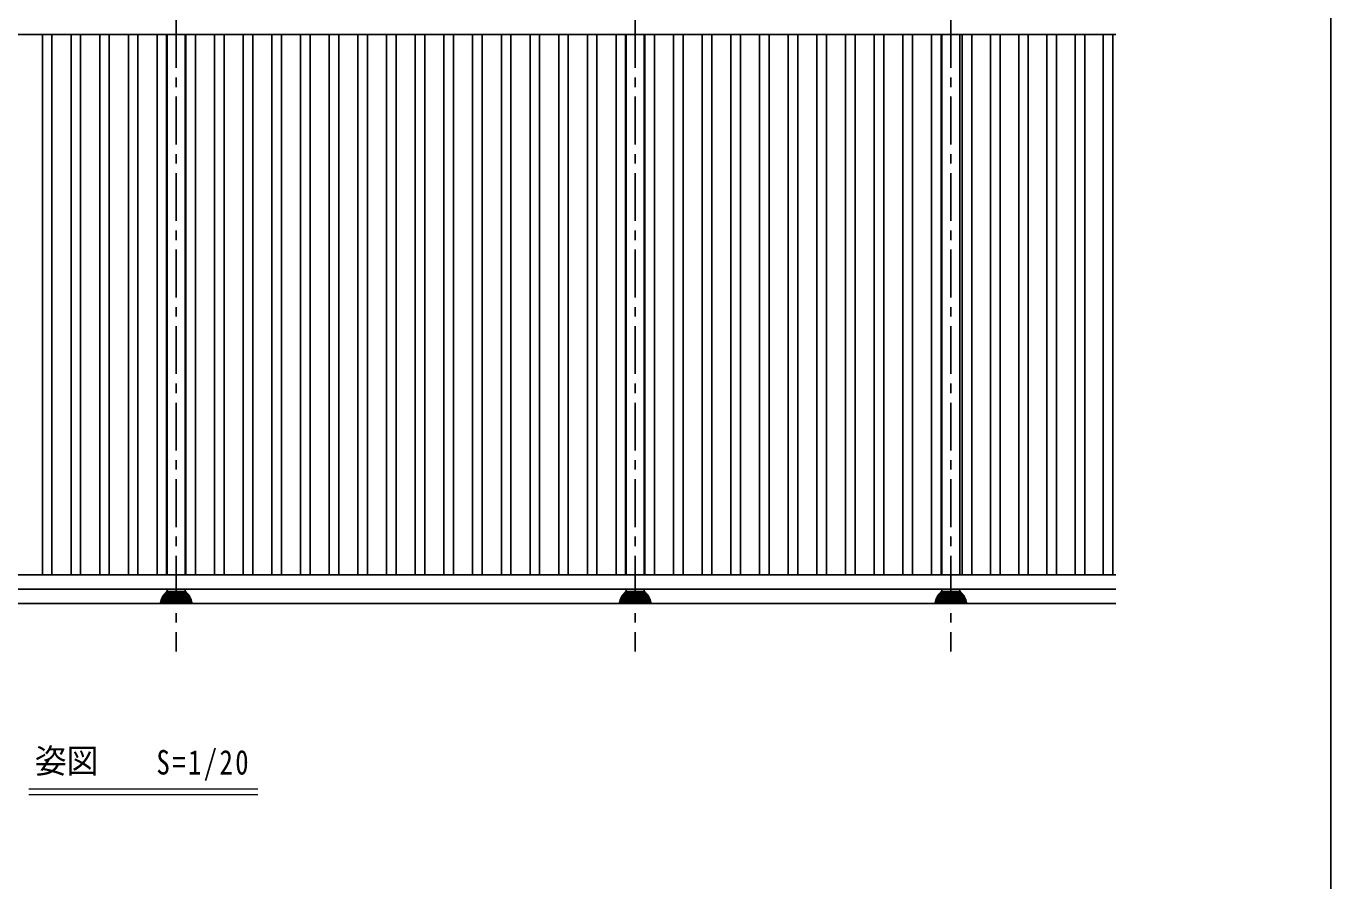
# Model space of a CAD drawing. Units: millimetres, scale not verified, with parts at other scales. Extents: x -1050 to 1050, y -742 to 742.
# Drawn here: x 308 to 990, y 0 to 447 of the extents above; entities that cross this region are included whole.
import ezdxf
from ezdxf.enums import TextEntityAlignment as Align

# ---------------------------------------------------------------- set-up
doc = ezdxf.new("R2010")
doc.units = ezdxf.units.MM
doc.header["$LTSCALE"] = 5
doc.linetypes.add('CHAIN1', pattern=[8, 5, -1, 1, -1])
doc.layers.add('0-9_文字', color=3, linetype='Continuous', lineweight=20)
doc.layers.add('1-5_図枠1_1', color=7, linetype='Continuous')
doc.layers.add('1-6_姿図', color=7, linetype='Continuous')
doc.styles.add('ＭＳ ゴシック', font='')
doc.styles.get('ＭＳ ゴシック').set_extended_font_data('MS Gothic')

msp = doc.modelspace()

# ---------------------------------------------------------------- linework, layer by layer
at = {"layer": '0-9_文字'}
for p, q in [((429.008, 48), (309.255, 48)), ((429.008, 45), (309.255, 45))]:
    msp.add_line(p, q, dxfattribs=at)
at = {"layer": '1-5_図枠1_1'}
msp.add_line((990, 682.5), (990, -707.5), dxfattribs=at)
at = {"layer": '1-6_姿図', "linetype": 'CHAIN1'}
for p, q in [((386.25, 570), (386.25, 120)), ((626.25, 570), (626.25, 120)), ((791.25, 570), (791.25, 120))]:
    msp.add_line(p, q, dxfattribs=at)
at = {"layer": '1-6_姿図'}
for p, q in [((-74.25, 442.5), (877.5, 442.5)), ((316.25, 442.5), (316.25, 160)), ((321.25, 442.5), (321.25, 160)), ((331.25, 442.5), (331.25, 160)), ((336.25, 442.5), (336.25, 160)), ((346.25, 442.5), (346.25, 160)), ((351.25, 442.5), (351.25, 160)), ((361.25, 442.5), (361.25, 160)), ((366.25, 442.5), (366.25, 160)), ((376.25, 442.5), (376.25, 160)), ((381.25, 442.5), (381.25, 160)), ((381.5, 160), (381.5, 442.5)), ((391, 442.5), (391, 160)), ((391.25, 442.5), (391.25, 160)), ((396.25, 442.5), (396.25, 160)), ((406.25, 442.5), (406.25, 160)), ((411.25, 442.5), (411.25, 160)), ((421.25, 442.5), (421.25, 160)), ((426.25, 442.5), (426.25, 160)), ((436.25, 442.5), (436.25, 160)), ((441.25, 442.5), (441.25, 160)), ((451.25, 442.5), (451.25, 160)), ((456.25, 442.5), (456.25, 160)), ((466.25, 442.5), (466.25, 160)), ((471.25, 442.5), (471.25, 160)), ((481.25, 442.5), (481.25, 160)), ((486.25, 442.5), (486.25, 160)), ((496.25, 442.5), (496.25, 160)), ((501.25, 442.5), (501.25, 160)), ((511.25, 442.5), (511.25, 160)), ((516.25, 442.5), (516.25, 160)), ((526.25, 442.5), (526.25, 160)), ((531.25, 442.5), (531.25, 160)), ((541.25, 442.5), (541.25, 160)), ((546.25, 442.5), (546.25, 160)), ((556.25, 442.5), (556.25, 160)), ((561.25, 442.5), (561.25, 160)), ((571.25, 442.5), (571.25, 160)), ((576.25, 442.5), (576.25, 160)), ((586.25, 442.5), (586.25, 160)), ((591.25, 442.5), (591.25, 160)), ((601.25, 442.5), (601.25, 160)), ((606.25, 442.5), (606.25, 160)), ((616.25, 442.5), (616.25, 160)), ((621.25, 442.5), (621.25, 160)), ((621.5, 160), (621.5, 442.5)), ((631, 442.5), (631, 160)), ((631.25, 442.5), (631.25, 160)), ((636.25, 442.5), (636.25, 160)), ((646.25, 442.5), (646.25, 160)), ((651.25, 442.5), (651.25, 160)), ((661.25, 442.5), (661.25, 160)), ((666.25, 442.5), (666.25, 160)), ((676.25, 442.5), (676.25, 160)), ((681.25, 442.5), (681.25, 160)), ((691.25, 442.5), (691.25, 160)), ((696.25, 442.5), (696.25, 160)), ((706.25, 442.5), (706.25, 160)), ((711.25, 442.5), (711.25, 160)), ((721.25, 442.5), (721.25, 160)), ((726.25, 442.5), (726.25, 160)), ((736.25, 442.5), (736.25, 160)), ((741.25, 442.5), (741.25, 160)), ((751.25, 442.5), (751.25, 160)), ((756.25, 442.5), (756.25, 160)), ((766.25, 442.5), (766.25, 160)), ((771.25, 442.5), (771.25, 160)), ((781.25, 442.5), (781.25, 160)), ((786.25, 442.5), (786.25, 160)), ((786.5, 160), (786.5, 442.5)), ((796, 442.5), (796, 160)), ((797.25, 442.5), (797.25, 160)), ((802.25, 442.5), (802.25, 160)), ((812, 442.5), (812, 160)), ((817, 442.5), (817, 160)), ((826.75, 442.5), (826.75, 160)), ((831.75, 442.5), (831.75, 160)), ((841.5, 442.5), (841.5, 160)), ((846.5, 442.5), (846.5, 160)), ((856.25, 442.5), (856.25, 160)), ((861.25, 442.5), (861.25, 160)), ((871, 442.5), (871, 160)), ((876, 442.5), (876, 160)), ((-74, 160), (877.5, 160)), ((877.5, 152.5), (-74, 152.5)), ((380.323, 150.1), (380.323, 149.8)), ((380.777, 150.6), (386.25, 150.6)), ((381, 150.75), (381, 150.6)), ((381.5, 151.25), (381.5, 152.5)), ((381.5, 151.25), (386.25, 151.25)), ((391, 151.25), (386.25, 151.25)), ((391.723, 150.6), (386.25, 150.6)), ((391, 152.5), (391, 151.25)), ((391.5, 150.75), (391.5, 150.6)), ((392.177, 150.1), (392.177, 149.8)), ((620.323, 150.1), (620.323, 149.8)), ((620.777, 150.6), (626.25, 150.6)), ((621, 150.75), (621, 150.6)), ((621.5, 151.25), (621.5, 152.5)), ((621.5, 151.25), (626.25, 151.25)), ((631, 151.25), (626.25, 151.25)), ((631.723, 150.6), (626.25, 150.6)), ((631, 152.5), (631, 151.25)), ((631.5, 150.75), (631.5, 150.6)), ((632.177, 150.1), (632.177, 149.8)), ((785.323, 150.1), (785.323, 149.8)), ((785.777, 150.6), (791.25, 150.6)), ((786, 150.75), (786, 150.6)), ((786.5, 151.25), (786.5, 152.5)), ((786.5, 151.25), (791.25, 151.25)), ((796, 151.25), (791.25, 151.25)), ((796.723, 150.6), (791.25, 150.6)), ((796, 152.5), (796, 151.25)), ((796.5, 150.75), (796.5, 150.6)), ((797.177, 150.1), (797.177, 149.8)), ((877.5, 145), (-90, 145)), ((378, 145.482), (378, 145)), ((378.191, 146.311), (378.191, 145.8)), ((378.191, 145.8), (386.25, 145.8)), ((378.437, 147.014), (378.437, 146.599)), ((378.437, 146.6), (386.25, 146.6)), ((378.755, 147.76), (378.755, 147.407)), ((378.755, 147.407), (386.25, 147.407)), ((379.158, 148.524), (379.158, 148.2)), ((379.158, 148.2), (386.25, 148.2)), ((379.61, 149.001), (386.25, 149.001)), ((379.674, 149.302), (379.674, 149.001)), ((380.132, 149.8), (386.25, 149.8)), ((392.368, 149.8), (386.25, 149.8)), ((392.89, 149.001), (386.25, 149.001)), ((393.342, 148.2), (386.25, 148.2)), ((393.745, 147.407), (386.25, 147.407)), ((394.063, 146.6), (386.25, 146.6)), ((394.309, 145.8), (386.25, 145.8)), ((392.826, 149.302), (392.826, 149.001)), ((393.342, 148.524), (393.342, 148.2)), ((393.745, 147.76), (393.745, 147.407)), ((394.063, 147.014), (394.063, 146.599)), ((394.309, 146.311), (394.309, 145.8)), ((394.5, 145.482), (394.5, 145)), ((618, 145.482), (618, 145)), ((618.191, 146.311), (618.191, 145.8)), ((618.191, 145.8), (626.25, 145.8)), ((618.437, 147.014), (618.437, 146.599)), ((618.437, 146.6), (626.25, 146.6)), ((618.755, 147.76), (618.755, 147.407)), ((618.755, 147.407), (626.25, 147.407)), ((619.158, 148.524), (619.158, 148.2)), ((619.158, 148.2), (626.25, 148.2)), ((619.61, 149.001), (626.25, 149.001)), ((619.674, 149.302), (619.674, 149.001)), ((620.132, 149.8), (626.25, 149.8)), ((632.368, 149.8), (626.25, 149.8)), ((632.89, 149.001), (626.25, 149.001)), ((633.342, 148.2), (626.25, 148.2)), ((633.745, 147.407), (626.25, 147.407)), ((634.063, 146.6), (626.25, 146.6)), ((634.309, 145.8), (626.25, 145.8)), ((632.826, 149.302), (632.826, 149.001)), ((633.342, 148.524), (633.342, 148.2)), ((633.745, 147.76), (633.745, 147.407)), ((634.063, 147.014), (634.063, 146.599)), ((634.309, 146.311), (634.309, 145.8)), ((634.5, 145.482), (634.5, 145)), ((783, 145.482), (783, 145)), ((783.191, 146.311), (783.191, 145.8)), ((783.191, 145.8), (791.25, 145.8)), ((783.437, 147.014), (783.437, 146.599)), ((783.437, 146.6), (791.25, 146.6)), ((783.755, 147.76), (783.755, 147.407)), ((783.755, 147.407), (791.25, 147.407)), ((784.158, 148.524), (784.158, 148.2)), ((784.158, 148.2), (791.25, 148.2)), ((784.61, 149.001), (791.25, 149.001)), ((784.674, 149.302), (784.674, 149.001)), ((785.132, 149.8), (791.25, 149.8)), ((797.368, 149.8), (791.25, 149.8)), ((797.89, 149.001), (791.25, 149.001)), ((798.342, 148.2), (791.25, 148.2)), ((798.745, 147.407), (791.25, 147.407)), ((799.063, 146.6), (791.25, 146.6)), ((799.309, 145.8), (791.25, 145.8)), ((797.826, 149.302), (797.826, 149.001)), ((798.342, 148.524), (798.342, 148.2)), ((798.745, 147.76), (798.745, 147.407)), ((799.063, 147.014), (799.063, 146.599)), ((799.309, 146.311), (799.309, 145.8)), ((799.5, 145.482), (799.5, 145))]:
    msp.add_line(p, q, dxfattribs=at)
for centre, radius, start, end in [((380.834, 150.089), 0.512, 86.56134, 178.79631), ((381.5, 150.75), 0.5, 90, 180), ((391, 150.75), 0.5, 0, 90), ((391.666, 150.089), 0.512, 1.20369, 93.43866), ((620.834, 150.089), 0.512, 86.56134, 178.79631), ((621.5, 150.75), 0.5, 90, 180), ((631, 150.75), 0.5, 0, 90), ((631.666, 150.089), 0.512, 1.20369, 93.43866), ((785.834, 150.089), 0.512, 86.56134, 178.79631), ((786.5, 150.75), 0.5, 90, 180), ((796, 150.75), 0.5, 0, 90), ((796.666, 150.089), 0.512, 1.20369, 93.43866), ((378.364, 145.48), 0.364, 118.33625, 179.71056), ((378.494, 146.303), 0.303, 100.92102, 178.46143), ((378.806, 147.04), 0.37, 97.87545, 184.11221), ((379.17, 147.785), 0.415, 91.62275, 183.49063), ((379.623, 148.536), 0.466, 91.64474, 181.439), ((380.162, 149.312), 0.488, 86.57068, 181.25523), ((392.338, 149.312), 0.488, 358.74477, 93.42932), ((392.877, 148.536), 0.466, 358.561, 88.35526), ((393.33, 147.785), 0.415, 356.50937, 88.37725), ((393.694, 147.04), 0.37, 355.88779, 82.12455), ((394.006, 146.303), 0.303, 1.53857, 79.07898), ((394.136, 145.48), 0.364, 0.28944, 61.66375), ((618.364, 145.48), 0.364, 118.33625, 179.71056), ((618.494, 146.303), 0.303, 100.92102, 178.46143), ((618.806, 147.04), 0.37, 97.87545, 184.11221), ((619.17, 147.785), 0.415, 91.62275, 183.49063), ((619.623, 148.536), 0.466, 91.64474, 181.439), ((620.162, 149.312), 0.488, 86.57068, 181.25523), ((632.338, 149.312), 0.488, 358.74477, 93.42932), ((632.877, 148.536), 0.466, 358.561, 88.35526), ((633.33, 147.785), 0.415, 356.50937, 88.37725), ((633.694, 147.04), 0.37, 355.88779, 82.12455), ((634.006, 146.303), 0.303, 1.53857, 79.07898), ((634.136, 145.48), 0.364, 0.28944, 61.66375), ((783.364, 145.48), 0.364, 118.33625, 179.71056), ((783.494, 146.303), 0.303, 100.92102, 178.46143), ((783.806, 147.04), 0.37, 97.87545, 184.11221), ((784.17, 147.785), 0.415, 91.62275, 183.49063), ((784.623, 148.536), 0.466, 91.64474, 181.439), ((785.162, 149.312), 0.488, 86.57068, 181.25523), ((797.338, 149.312), 0.488, 358.74477, 93.42932), ((797.877, 148.536), 0.466, 358.561, 88.35526), ((798.33, 147.785), 0.415, 356.50937, 88.37725), ((798.694, 147.04), 0.37, 355.88779, 82.12455), ((799.006, 146.303), 0.303, 1.53857, 79.07898), ((799.136, 145.48), 0.364, 0.28944, 61.66375)]:
    msp.add_arc(centre, radius, start, end, dxfattribs=at)

# ---------------------------------------------------------------- texts
at = {"layer": '0-9_文字', "style": 'ＭＳ ゴシック', "width": 0.95}
msp.add_text('姿図', height=12.83, dxfattribs=at).set_placement((312.321, 52.481), align=Align.BOTTOM_LEFT)
at = {"layer": '0-9_文字', "insert": (375.914, 52.481), "char_height": 12.83, "attachment_point": 7, "style": 'ＭＳ ゴシック'}
msp.add_mtext('\\T1.18;\\W0.8;S=1/20', dxfattribs=at)

doc.saveas('drawing.dxf')
